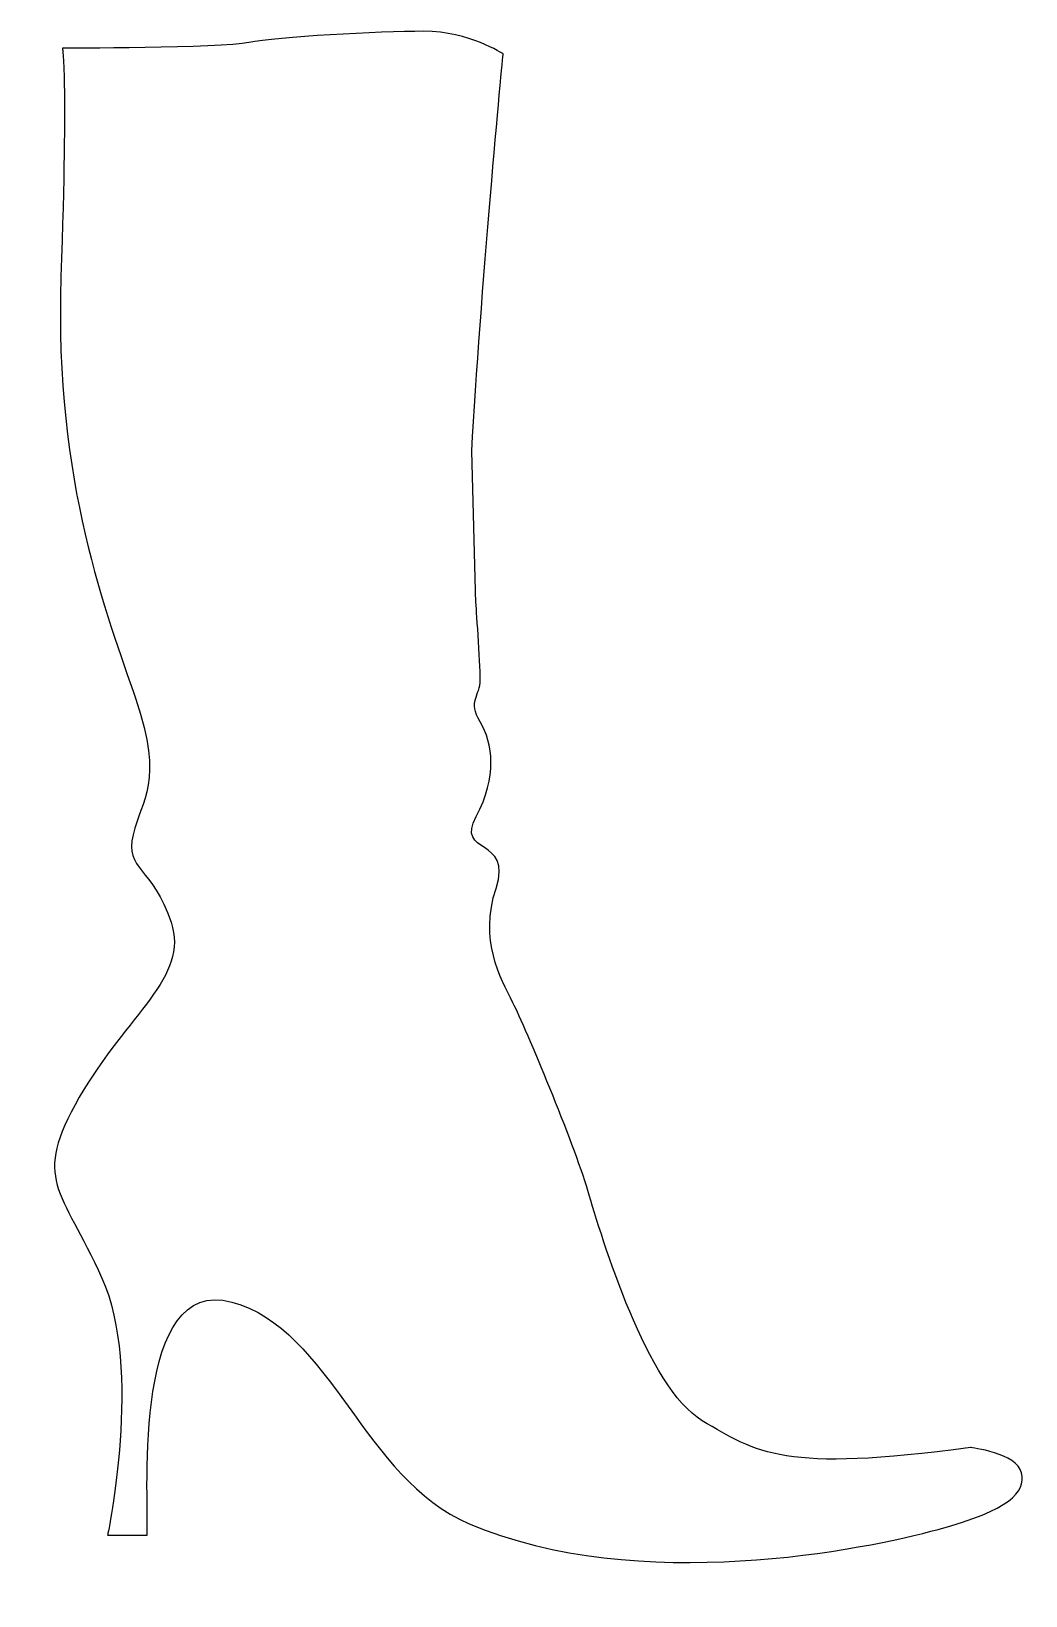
# Model space of a CAD drawing. Header units: centimetres. Extents: x -6.3 to 6, y -9.9 to 9.5.
import ezdxf

# ---------------------------------------------------------------- set-up
doc = ezdxf.new("R2010")
doc.units = ezdxf.units.CM
doc.header["$MEASUREMENT"] = 0
doc.layers.add('Camada 1', color=7, linetype='Continuous')

msp = doc.modelspace()

# ---------------------------------------------------------------- linework, layer by layer
at = {"layer": 'Camada 1'}
msp.add_open_spline([(-0.8223, 4.27405), (-0.8223, 4.27405), (-0.76989, 2.39059), (-0.76989, 2.39059), (-0.76989, 2.39059), (-0.76989, 2.39059), (-0.71758, 1.65812), (-0.71758, 1.44891), (-0.71758, 1.44891), (-0.71758, 1.2396), (-0.87461, 1.18726), (-0.71758, 0.92575), (-0.71758, 0.92575), (-0.56068, 0.66413), (-0.50509, 0.24815), (-0.76669, -0.24014), (-0.76669, -0.24014), (-1.02831, -0.72848), (-0.31311, -0.48432), (-0.52253, -1.12954), (-0.52253, -1.12954), (-0.73174, -1.77483), (-0.47014, -2.22828), (-0.31311, -2.5422), (-0.31311, -2.5422), (-0.15632, -2.8561), (0.43677, -4.26877), (0.61105, -4.86164), (0.61105, -4.86164), (0.78552, -5.4546), (1.34358, -7.30327), (2.02379, -7.70438), (2.02379, -7.70438), (2.70393, -8.10546), (3.0178, -8.34967), (5.33725, -8.03574), (5.33725, -8.03574), (5.33725, -8.03574), (5.91288, -8.10546), (5.96516, -8.34964), (5.96516, -8.34964), (6.01747, -8.59374), (5.82565, -8.80303), (4.9362, -9.04716), (4.9362, -9.04716), (4.04667, -9.2914), (1.24214, -9.86639), (-0.85381, -8.9775), (-0.85381, -8.9775), (-2.15598, -8.42521), (-2.56299, -6.57072), (-3.7837, -6.23935), (-3.7837, -6.23935), (-5.00449, -5.90799), (-4.81266, -8.55887), (-4.83013, -9.11704), (-4.83013, -9.11704), (-4.83013, -9.11704), (-5.31842, -9.11704), (-5.31842, -9.11704), (-5.31842, -9.11704), (-5.31842, -9.11704), (-4.88244, -7.05908), (-5.38819, -5.94291), (-5.38819, -5.94291), (-5.89394, -4.82674), (-6.26026, -4.73958), (-5.66727, -3.71062), (-5.66727, -3.71062), (-5.07428, -2.68166), (-4.30691, -2.22827), (-4.53372, -1.5481), (-4.53372, -1.5481), (-4.76039, -0.86794), (-5.10922, -0.90281), (-5.00452, -0.46683), (-5.00452, -0.46683), (-4.89993, -0.03085), (-4.62095, 0.17846), (-4.9697, 1.2074), (-4.9697, 1.2074), (-5.31842, 2.23631), (-5.98117, 3.87567), (-5.89394, 6.42194), (-5.89394, 6.42194), (-5.8067, 8.96813), (-5.87658, 9.24716), (-5.87658, 9.24716), (-5.87658, 9.24716), (-5.87658, 9.24716), (-3.92327, 9.24716), (-3.57452, 9.31693), (-3.57452, 9.31693), (-3.22567, 9.38665), (-1.96993, 9.45642), (-1.41198, 9.45642), (-1.41198, 9.45642), (-0.85384, 9.45642), (-0.43532, 9.17739), (-0.43532, 9.17739), (-0.43532, 9.17739), (-0.43532, 9.17739), (-0.72088, 6.13733), (-0.8223, 4.27405)], degree=3, knots=[0, 0, 0, 0, 0.03703704, 0.03703704, 0.03703704, 0.03703704, 0.07407407, 0.07407407, 0.07407407, 0.07407407, 0.11111111, 0.11111111, 0.11111111, 0.11111111, 0.14814815, 0.14814815, 0.14814815, 0.14814815, 0.18518519, 0.18518519, 0.18518519, 0.18518519, 0.22222222, 0.22222222, 0.22222222, 0.22222222, 0.25925926, 0.25925926, 0.25925926, 0.25925926, 0.2962963, 0.2962963, 0.2962963, 0.2962963, 0.33333333, 0.33333333, 0.33333333, 0.33333333, 0.37037037, 0.37037037, 0.37037037, 0.37037037, 0.40740741, 0.40740741, 0.40740741, 0.40740741, 0.44444444, 0.44444444, 0.44444444, 0.44444444, 0.48148148, 0.48148148, 0.48148148, 0.48148148, 0.51851852, 0.51851852, 0.51851852, 0.51851852, 0.55555556, 0.55555556, 0.55555556, 0.55555556, 0.59259259, 0.59259259, 0.59259259, 0.59259259, 0.62962963, 0.62962963, 0.62962963, 0.62962963, 0.66666667, 0.66666667, 0.66666667, 0.66666667, 0.7037037, 0.7037037, 0.7037037, 0.7037037, 0.74074074, 0.74074074, 0.74074074, 0.74074074, 0.77777778, 0.77777778, 0.77777778, 0.77777778, 0.81481481, 0.81481481, 0.81481481, 0.81481481, 0.85185185, 0.85185185, 0.85185185, 0.85185185, 0.88888889, 0.88888889, 0.88888889, 0.88888889, 0.92592593, 0.92592593, 0.92592593, 0.92592593, 1, 1, 1, 1], dxfattribs=at)

doc.saveas('drawing.dxf')
